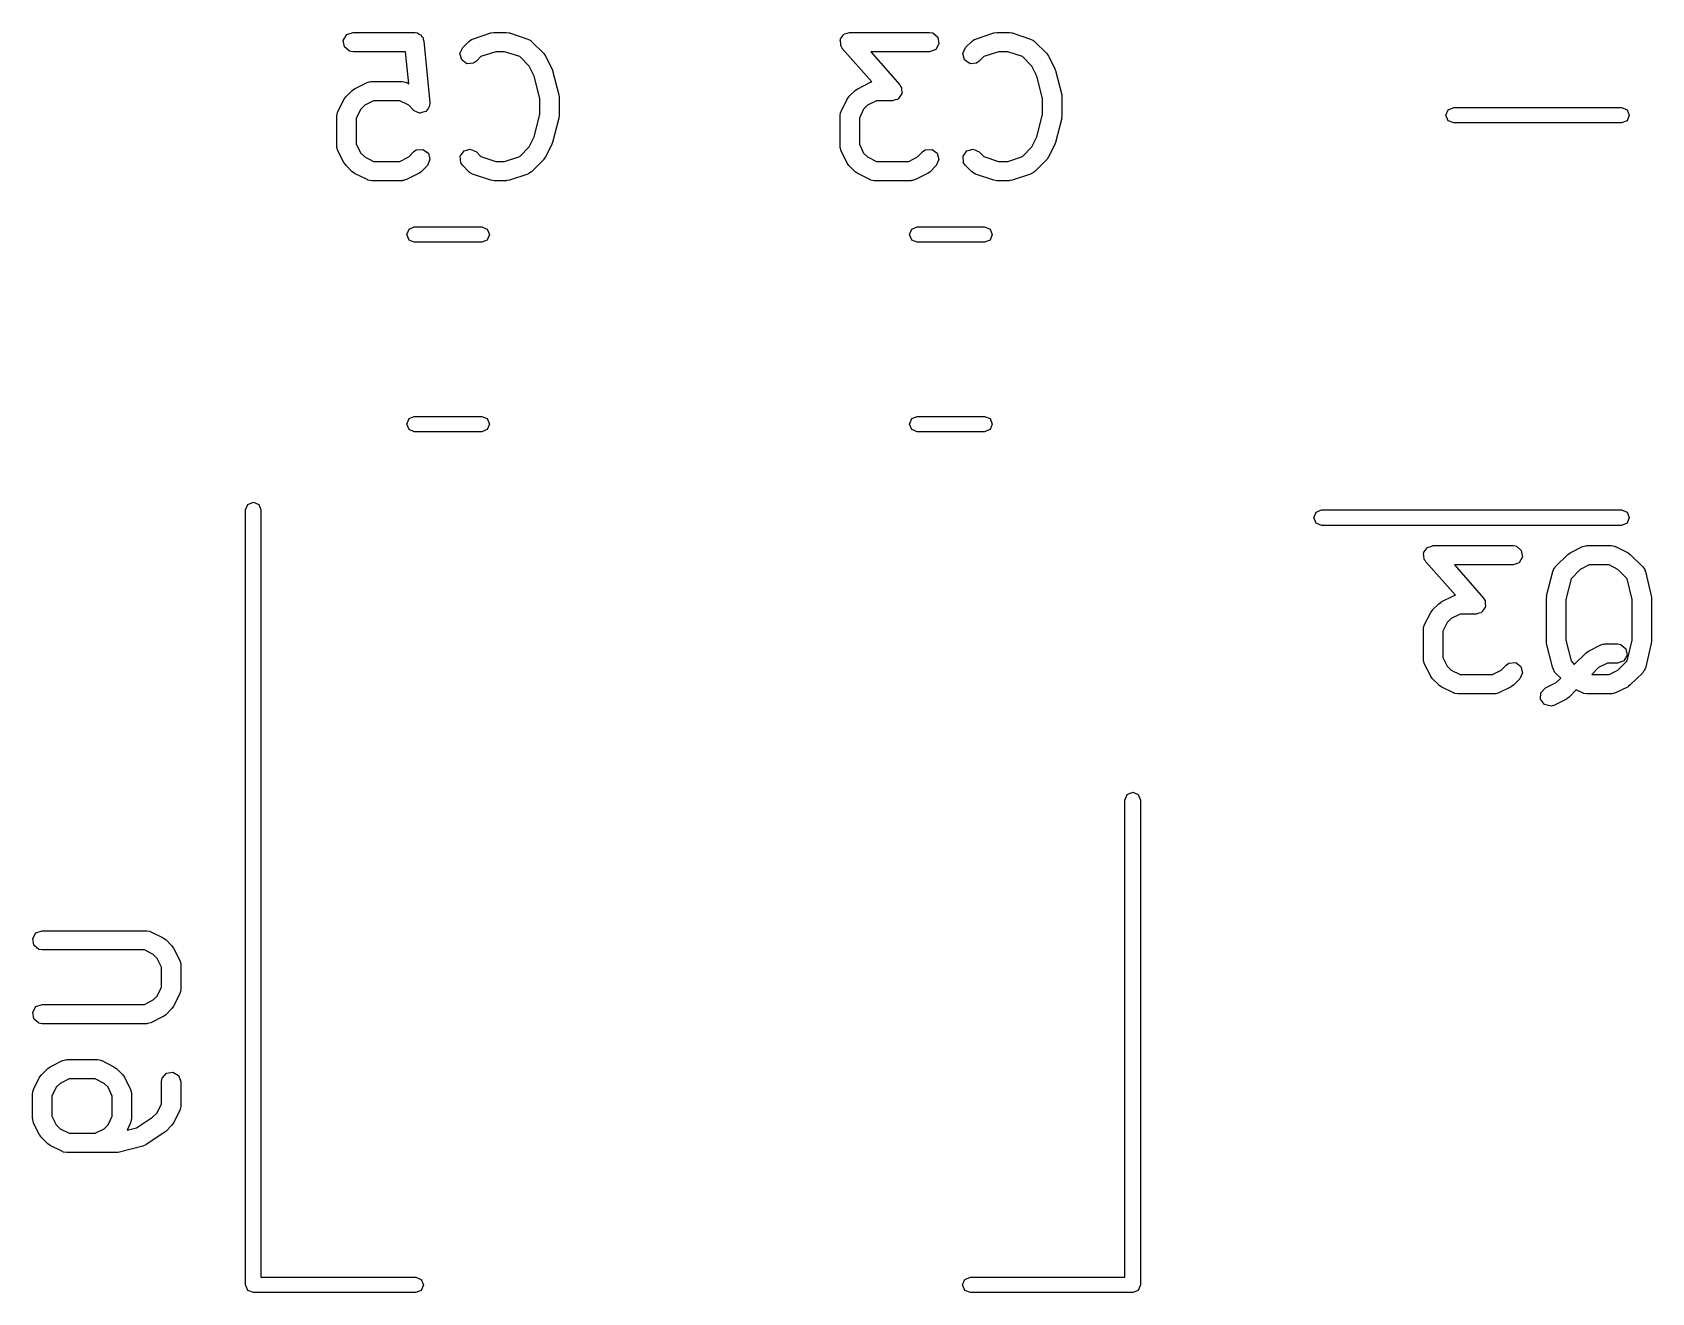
# Model space of a CAD drawing. Extents: x 0.6 to 14.8, y -4.9 to -0.7.
# Drawn here: x 13.7516 to 14.246, y -1.1504 to -0.7656 of the extents above; entities that cross this region are included whole.
import ezdxf

# ---------------------------------------------------------------- set-up
doc = ezdxf.new("R2010")
doc.units = 0
doc.header["$MEASUREMENT"] = 0
doc.layers.add('BLACK', color=7, linetype='CONTINUOUS')

msp = doc.modelspace()

# ---------------------------------------------------------------- linework, layer by layer
at = {"layer": 'BLACK', "linetype": 'CONTINUOUS'}
for p, q in [((13.8476, -0.766336), (13.8495, -0.765645)), ((13.8495, -0.765645), (13.8682, -0.765645)), ((13.8682, -0.765645), (13.8684, -0.765672)), ((13.8684, -0.765672), (13.8684, -0.765653)), ((13.8684, -0.765653), (13.8685, -0.765704)), ((13.8685, -0.765704), (13.8692, -0.765823)), ((13.8692, -0.765823), (13.8697, -0.766226)), ((13.8697, -0.766226), (13.8703, -0.766484)), ((13.886, -0.767671), (13.8916, -0.765796)), ((13.8916, -0.765796), (13.8925, -0.765667)), ((13.8925, -0.765667), (13.8926, -0.765645)), ((13.8926, -0.765645), (13.8963, -0.765645)), ((13.8963, -0.765645), (13.8972, -0.765798)), ((13.8972, -0.765798), (13.8973, -0.765796)), ((13.8973, -0.765796), (13.9029, -0.767671)), ((13.9992, -0.766336), (13.9994, -0.766255)), ((13.9994, -0.766255), (13.9996, -0.766072)), ((13.9996, -0.766072), (14.0004, -0.765917)), ((14.0004, -0.765917), (14.0011, -0.765645)), ((14.0011, -0.765645), (14.0255, -0.765645)), ((14.0255, -0.765645), (14.0265, -0.765823)), ((14.0265, -0.765823), (14.0281, -0.767121)), ((14.0396, -0.767671), (14.0452, -0.765796)), ((14.0452, -0.765796), (14.0461, -0.765667)), ((14.0461, -0.765667), (14.0461, -0.765645)), ((14.0461, -0.765645), (14.0499, -0.765645)), ((14.0499, -0.765645), (14.0507, -0.765798)), ((14.0507, -0.765798), (14.0508, -0.765796)), ((14.0508, -0.765796), (14.0564, -0.767671)), ((13.8465, -0.768085), (13.8476, -0.766336)), ((13.8469, -0.770074), (13.8465, -0.768085)), ((13.8484, -0.771372), (13.8469, -0.770074)), ((13.8703, -0.766484), (13.8704, -0.766856)), ((13.8704, -0.766856), (13.8708, -0.767121)), ((13.8708, -0.767121), (13.8709, -0.767739)), ((13.8709, -0.767739), (13.8711, -0.768304)), ((13.8711, -0.768304), (13.873, -0.787052)), ((13.8821, -0.77209), (13.883, -0.770259)), ((13.883, -0.770259), (13.8849, -0.768385)), ((13.8849, -0.768385), (13.8857, -0.767796)), ((13.8857, -0.767796), (13.8859, -0.767781)), ((13.8859, -0.767781), (13.886, -0.767671)), ((13.9029, -0.767671), (13.9038, -0.76816)), ((13.9038, -0.76816), (13.9039, -0.76831)), ((13.9039, -0.76831), (13.904, -0.768385)), ((13.904, -0.768385), (13.9078, -0.772134)), ((13.9982, -0.768085), (13.9983, -0.767881)), ((13.9984, -0.768869), (13.9982, -0.768085)), ((13.9983, -0.767645), (13.9988, -0.767025)), ((13.9983, -0.767881), (13.9983, -0.767645)), ((13.9984, -0.769665), (13.9984, -0.768869)), ((13.9985, -0.769953), (13.9984, -0.769665)), ((13.9986, -0.770074), (13.9985, -0.769953)), ((13.9987, -0.770162), (13.9986, -0.770074)), ((13.9989, -0.770542), (13.9987, -0.770162)), ((13.9988, -0.767025), (13.9992, -0.766336)), ((14.0079, -0.780787), (13.9989, -0.770542)), ((14.0274, -0.77086), (14.0255, -0.77155)), ((14.0284, -0.76911), (14.0274, -0.77086)), ((14.0281, -0.767121), (14.0284, -0.76911)), ((14.0357, -0.77209), (14.0365, -0.770259)), ((14.0365, -0.770259), (14.0384, -0.768385)), ((14.0384, -0.768385), (14.0392, -0.767796)), ((14.0392, -0.767796), (14.0394, -0.767781)), ((14.0394, -0.767781), (14.0396, -0.767671)), ((14.0564, -0.767671), (14.0573, -0.76816)), ((14.0573, -0.76816), (14.0574, -0.76831)), ((14.0574, -0.76831), (14.0576, -0.768385)), ((14.0576, -0.768385), (14.0613, -0.772134)), ((13.8495, -0.77155), (13.8484, -0.771372)), ((13.8655, -0.77155), (13.8495, -0.77155)), ((13.8665, -0.781322), (13.8655, -0.77155)), ((13.8827, -0.774041), (13.8821, -0.77209)), ((13.8843, -0.775199), (13.8827, -0.774041)), ((13.8863, -0.775023), (13.8843, -0.775199)), ((13.8872, -0.774435), (13.8863, -0.775023)), ((13.8885, -0.773053), (13.8872, -0.774435)), ((13.8931, -0.77155), (13.8885, -0.773053)), ((13.8958, -0.77155), (13.8931, -0.77155)), ((13.9004, -0.773053), (13.8958, -0.77155)), ((13.9033, -0.775971), (13.9004, -0.773053)), ((13.9048, -0.779002), (13.9033, -0.775971)), ((13.9078, -0.772134), (13.9083, -0.772857)), ((13.9083, -0.772857), (13.9083, -0.772901)), ((13.9083, -0.772901), (13.9102, -0.776651)), ((14.0255, -0.77155), (14.0076, -0.77155)), ((14.0076, -0.77155), (14.0165, -0.781651)), ((14.0362, -0.774041), (14.0357, -0.77209)), ((14.0379, -0.775199), (14.0362, -0.774041)), ((14.0399, -0.775023), (14.0379, -0.775199)), ((14.0407, -0.774435), (14.0399, -0.775023)), ((14.0421, -0.773053), (14.0407, -0.774435)), ((14.0466, -0.77155), (14.0421, -0.773053)), ((14.0494, -0.77155), (14.0466, -0.77155)), ((14.0539, -0.773053), (14.0494, -0.77155)), ((14.0568, -0.775971), (14.0539, -0.773053)), ((14.0583, -0.779002), (14.0568, -0.775971)), ((14.0613, -0.772134), (14.0618, -0.772857)), ((14.0618, -0.772857), (14.0619, -0.772901)), ((14.0619, -0.772901), (14.0638, -0.776651)), ((13.85, -0.78283), (13.8538, -0.780955)), ((13.8538, -0.780955), (13.8547, -0.780662)), ((13.8547, -0.780662), (13.8549, -0.780703)), ((13.8549, -0.780703), (13.8551, -0.780643)), ((13.8551, -0.780643), (13.8645, -0.780643)), ((13.8645, -0.780643), (13.8655, -0.780821)), ((13.8655, -0.780821), (13.8656, -0.780935)), ((13.8656, -0.780935), (13.8658, -0.780955)), ((13.8658, -0.780955), (13.8665, -0.781322)), ((13.9065, -0.785834), (13.9048, -0.779002)), ((13.9102, -0.776651), (13.9104, -0.777139)), ((13.9104, -0.777139), (13.9104, -0.777255)), ((13.9104, -0.777255), (13.9123, -0.784754)), ((14.0036, -0.78283), (14.0073, -0.780955)), ((14.0073, -0.780955), (14.0079, -0.780787)), ((14.06, -0.785834), (14.0583, -0.779002)), ((14.0638, -0.776651), (14.0639, -0.777139)), ((14.0639, -0.777139), (14.064, -0.777255)), ((14.064, -0.777255), (14.0659, -0.784754)), ((13.8449, -0.789774), (13.8468, -0.786025)), ((13.8468, -0.786025), (13.8473, -0.785316)), ((13.8473, -0.785316), (13.8474, -0.785257)), ((13.8474, -0.785257), (13.8492, -0.783383)), ((13.8492, -0.783383), (13.85, -0.782876)), ((13.85, -0.782876), (13.85, -0.78283)), ((13.9065, -0.790731), (13.9065, -0.785834)), ((13.9123, -0.784754), (13.9124, -0.785342)), ((13.9124, -0.785342), (13.9124, -0.785471)), ((13.9124, -0.785471), (13.9124, -0.791095)), ((13.9985, -0.789774), (14.0004, -0.786025)), ((14.0004, -0.786025), (14.0009, -0.785316)), ((14.0009, -0.785257), (14.0028, -0.783383)), ((14.0009, -0.785316), (14.0009, -0.785257)), ((14.0028, -0.783383), (14.0035, -0.782876)), ((14.0035, -0.782876), (14.0036, -0.78283)), ((14.0159, -0.785938), (14.0158, -0.786122)), ((14.0161, -0.785858), (14.0159, -0.785938)), ((14.0165, -0.785168), (14.0161, -0.785858)), ((14.0165, -0.781651), (14.0167, -0.782031)), ((14.017, -0.784548), (14.0165, -0.785168)), ((14.0167, -0.782031), (14.0168, -0.782119)), ((14.0168, -0.782119), (14.0168, -0.78224)), ((14.0168, -0.78224), (14.017, -0.782529)), ((14.017, -0.782529), (14.017, -0.783325)), ((14.017, -0.783325), (14.0172, -0.784109)), ((14.0172, -0.784109), (14.017, -0.784313)), ((14.017, -0.784313), (14.017, -0.784548)), ((14.06, -0.790731), (14.06, -0.785834)), ((14.0659, -0.784754), (14.0659, -0.785342)), ((14.0659, -0.785342), (14.0659, -0.785471)), ((14.0659, -0.785471), (14.0659, -0.791095)), ((13.8446, -0.791095), (13.8448, -0.790085)), ((13.8448, -0.790085), (13.8449, -0.78995)), ((13.8449, -0.78995), (13.8449, -0.789774)), ((13.8519, -0.789094), (13.8505, -0.791792)), ((13.8531, -0.787897), (13.8519, -0.789094)), ((13.8558, -0.786549), (13.8531, -0.787897)), ((13.8638, -0.786549), (13.8558, -0.786549)), ((13.8665, -0.787897), (13.8638, -0.786549)), ((13.868, -0.789433), (13.8665, -0.787897)), ((13.868, -0.789441), (13.868, -0.789433)), ((13.868, -0.789459), (13.868, -0.789441)), ((13.8689, -0.789868), (13.868, -0.789459)), ((13.8698, -0.790287), (13.8689, -0.789868)), ((13.8699, -0.79029), (13.8698, -0.790282)), ((13.8698, -0.790282), (13.8698, -0.790287)), ((13.8708, -0.790021), (13.8699, -0.79029)), ((13.8718, -0.789764), (13.8708, -0.790021)), ((13.8724, -0.788921), (13.8718, -0.789743)), ((13.8718, -0.789743), (13.8718, -0.789748)), ((13.8718, -0.789748), (13.8718, -0.789764)), ((13.8729, -0.78811), (13.8724, -0.788921)), ((13.873, -0.787052), (13.8729, -0.788074)), ((13.8729, -0.788074), (13.8729, -0.78809)), ((13.8729, -0.78809), (13.8729, -0.78811)), ((13.9048, -0.797563), (13.9065, -0.790731)), ((13.9982, -0.791095), (13.9983, -0.790085)), ((13.9983, -0.790085), (13.9985, -0.78995)), ((13.9985, -0.78995), (13.9985, -0.789774)), ((14.0054, -0.789094), (14.0041, -0.791792)), ((14.0066, -0.787897), (14.0054, -0.789094)), ((14.0093, -0.786549), (14.0066, -0.787897)), ((14.0142, -0.786549), (14.0093, -0.786549)), ((14.015, -0.786276), (14.0142, -0.786549)), ((14.0158, -0.786122), (14.015, -0.786276)), ((14.0583, -0.797563), (14.06, -0.790731)), ((14.1832, -0.790945), (14.1839, -0.789275)), ((14.1839, -0.792615), (14.1832, -0.790945)), ((14.1839, -0.789275), (14.1856, -0.788583)), ((14.1856, -0.788583), (14.2368, -0.788583)), ((14.2368, -0.788583), (14.2385, -0.789275)), ((14.2385, -0.789275), (14.2391, -0.790945)), ((14.2391, -0.790945), (14.2385, -0.792615)), ((13.8446, -0.800469), (13.8446, -0.791095)), ((13.8505, -0.791792), (13.8505, -0.799772)), ((13.9123, -0.791811), (13.9104, -0.79931)), ((13.9124, -0.791095), (13.9123, -0.791675)), ((13.9123, -0.791675), (13.9123, -0.791811)), ((13.9982, -0.800469), (13.9982, -0.791095)), ((14.0041, -0.791792), (14.0041, -0.799772)), ((14.0659, -0.791811), (14.064, -0.79931)), ((14.0659, -0.791095), (14.0658, -0.791675)), ((14.0658, -0.791675), (14.0659, -0.791811)), ((14.1856, -0.793307), (14.1839, -0.792615)), ((14.2368, -0.793307), (14.1856, -0.793307)), ((14.2385, -0.792615), (14.2368, -0.793307)), ((13.8447, -0.800635), (13.8446, -0.800469)), ((13.8446, -0.800806), (13.8447, -0.800635)), ((13.8449, -0.801789), (13.8446, -0.800806)), ((13.8505, -0.799772), (13.8519, -0.802469)), ((13.9004, -0.803512), (13.9033, -0.800594)), ((13.9033, -0.800594), (13.9048, -0.797563)), ((13.9102, -0.799914), (13.9083, -0.803664)), ((13.9104, -0.79931), (13.9102, -0.799776)), ((13.9102, -0.799776), (13.9102, -0.799914)), ((13.9982, -0.800635), (13.9982, -0.800469)), ((13.9982, -0.800806), (13.9982, -0.800635)), ((13.9985, -0.801789), (13.9982, -0.800806)), ((14.0041, -0.799772), (14.0054, -0.802469)), ((14.0539, -0.803512), (14.0568, -0.800594)), ((14.0568, -0.800594), (14.0583, -0.797563)), ((14.0638, -0.799914), (14.0619, -0.803664)), ((14.064, -0.79931), (14.0638, -0.799776)), ((14.0638, -0.799776), (14.0638, -0.799914)), ((13.8468, -0.805539), (13.8449, -0.801789)), ((13.8469, -0.805583), (13.8468, -0.805539)), ((13.8474, -0.806306), (13.8469, -0.805583)), ((13.8519, -0.802469), (13.8531, -0.803666)), ((13.8531, -0.803666), (13.8558, -0.805015)), ((13.8558, -0.805015), (13.8638, -0.805015)), ((13.8638, -0.805015), (13.8665, -0.803666)), ((13.8665, -0.803666), (13.868, -0.80213)), ((13.868, -0.80213), (13.8688, -0.801542)), ((13.8688, -0.801542), (13.8708, -0.801366)), ((13.8708, -0.801366), (13.8725, -0.802525)), ((13.873, -0.804476), (13.8722, -0.806306)), ((13.8725, -0.802525), (13.873, -0.804476)), ((13.8822, -0.803454), (13.8834, -0.801799)), ((13.8824, -0.805466), (13.8822, -0.803454)), ((13.883, -0.806306), (13.8824, -0.805466)), ((13.8834, -0.801799), (13.8853, -0.801277)), ((13.8853, -0.801277), (13.8872, -0.80213)), ((13.8872, -0.80213), (13.8885, -0.803512)), ((13.8885, -0.803512), (13.8931, -0.805015)), ((13.8931, -0.805015), (13.8958, -0.805015)), ((13.8958, -0.805015), (13.9004, -0.803512)), ((13.9078, -0.804431), (13.904, -0.808181)), ((13.9083, -0.803664), (13.9078, -0.804373)), ((13.9078, -0.804373), (13.9078, -0.804431)), ((14.0004, -0.805539), (13.9985, -0.801789)), ((14.0004, -0.805583), (14.0004, -0.805539)), ((14.0009, -0.806306), (14.0004, -0.805583)), ((14.0054, -0.802469), (14.0066, -0.803666)), ((14.0066, -0.803666), (14.0093, -0.805015)), ((14.0093, -0.805015), (14.0192, -0.805015)), ((14.0192, -0.805015), (14.0219, -0.803666)), ((14.0219, -0.803666), (14.0234, -0.80213)), ((14.0234, -0.80213), (14.0242, -0.801542)), ((14.0242, -0.801542), (14.0263, -0.801366)), ((14.0263, -0.801366), (14.0279, -0.802525)), ((14.0284, -0.804476), (14.0276, -0.806306)), ((14.0279, -0.802525), (14.0284, -0.804476)), ((14.0358, -0.803454), (14.0369, -0.801799)), ((14.0359, -0.805466), (14.0358, -0.803454)), ((14.0365, -0.806306), (14.0359, -0.805466)), ((14.0369, -0.801799), (14.0389, -0.801277)), ((14.0389, -0.801277), (14.0407, -0.80213)), ((14.0407, -0.80213), (14.0421, -0.803512)), ((14.0421, -0.803512), (14.0466, -0.805015)), ((14.0466, -0.805015), (14.0494, -0.805015)), ((14.0494, -0.805015), (14.0539, -0.803512)), ((14.0613, -0.804431), (14.0576, -0.808181)), ((14.0614, -0.804373), (14.0613, -0.804431)), ((14.0619, -0.803664), (14.0614, -0.804373)), ((13.8492, -0.808181), (13.8474, -0.806306)), ((13.8493, -0.808208), (13.8492, -0.808181)), ((13.85, -0.808734), (13.8493, -0.808208)), ((13.8538, -0.810609), (13.85, -0.808734)), ((13.8539, -0.810629), (13.8538, -0.810609)), ((13.8541, -0.810742), (13.8539, -0.810629)), ((13.8551, -0.810921), (13.8541, -0.810742)), ((13.8658, -0.810609), (13.8648, -0.810901)), ((13.8695, -0.808734), (13.8658, -0.810609)), ((13.8696, -0.808687), (13.8695, -0.808734)), ((13.8703, -0.808181), (13.8696, -0.808687)), ((13.8722, -0.806306), (13.8703, -0.808181)), ((13.8849, -0.808181), (13.883, -0.806306)), ((13.885, -0.808256), (13.8849, -0.808181)), ((13.8851, -0.808406), (13.885, -0.808256)), ((13.886, -0.808894), (13.8851, -0.808406)), ((13.8916, -0.810769), (13.886, -0.808894)), ((13.8917, -0.810767), (13.8916, -0.810769)), ((13.8926, -0.810921), (13.8917, -0.810767)), ((13.8973, -0.810769), (13.8964, -0.810898)), ((13.9029, -0.808894), (13.8973, -0.810769)), ((13.903, -0.808784), (13.9029, -0.808894)), ((13.9032, -0.808769), (13.903, -0.808784)), ((13.904, -0.808181), (13.9032, -0.808769)), ((14.0028, -0.808181), (14.0009, -0.806306)), ((14.0028, -0.808208), (14.0028, -0.808181)), ((14.0036, -0.808734), (14.0028, -0.808208)), ((14.0073, -0.810609), (14.0036, -0.808734)), ((14.0075, -0.810629), (14.0073, -0.810609)), ((14.0076, -0.810742), (14.0075, -0.810629)), ((14.0086, -0.81092), (14.0076, -0.810742)), ((14.0212, -0.810609), (14.0202, -0.810901)), ((14.0249, -0.808734), (14.0212, -0.810609)), ((14.025, -0.808687), (14.0249, -0.808734)), ((14.0257, -0.808181), (14.025, -0.808687)), ((14.0276, -0.806306), (14.0257, -0.808181)), ((14.0384, -0.808181), (14.0365, -0.806306)), ((14.0386, -0.808255), (14.0384, -0.808181)), ((14.0387, -0.808406), (14.0386, -0.808255)), ((14.0396, -0.808894), (14.0387, -0.808406)), ((14.0452, -0.810769), (14.0396, -0.808894)), ((14.0461, -0.81092), (14.0452, -0.810767)), ((14.0452, -0.810767), (14.0452, -0.810769)), ((14.0508, -0.810769), (14.0499, -0.810898)), ((14.0564, -0.808894), (14.0508, -0.810769)), ((14.0566, -0.808784), (14.0564, -0.808894)), ((14.0567, -0.808769), (14.0566, -0.808784)), ((14.0576, -0.808181), (14.0567, -0.808769)), ((13.8645, -0.810921), (13.8551, -0.810921)), ((13.8646, -0.81086), (13.8645, -0.810921)), ((13.8648, -0.810901), (13.8646, -0.81086)), ((13.8963, -0.810921), (13.8926, -0.810921)), ((13.8964, -0.810898), (13.8963, -0.810921)), ((14.0199, -0.81092), (14.0086, -0.81092)), ((14.02, -0.81086), (14.0199, -0.81092)), ((14.0202, -0.810901), (14.02, -0.81086)), ((14.0499, -0.81092), (14.0461, -0.81092)), ((14.0499, -0.810898), (14.0499, -0.81092)), ((13.8666, -0.825692), (13.8682, -0.825)), ((13.8682, -0.825), (13.8888, -0.825)), ((13.8888, -0.825), (13.8905, -0.825692)), ((14.0201, -0.825692), (14.0218, -0.825)), ((14.0218, -0.825), (14.0423, -0.825)), ((14.0423, -0.825), (14.044, -0.825692)), ((13.8659, -0.827362), (13.8666, -0.825692)), ((13.8666, -0.829033), (13.8659, -0.827362)), ((13.8682, -0.829724), (13.8666, -0.829033)), ((13.8888, -0.829724), (13.8682, -0.829724)), ((13.8905, -0.829033), (13.8888, -0.829724)), ((13.8905, -0.825692), (13.8912, -0.827362)), ((13.8912, -0.827362), (13.8905, -0.829033)), ((14.0194, -0.827362), (14.0201, -0.825692)), ((14.0201, -0.829033), (14.0194, -0.827362)), ((14.0218, -0.829724), (14.0201, -0.829033)), ((14.0423, -0.829724), (14.0218, -0.829724)), ((14.044, -0.829033), (14.0423, -0.829724)), ((14.044, -0.825692), (14.0447, -0.827362)), ((14.0447, -0.827362), (14.044, -0.829033)), ((13.8659, -0.885236), (13.8666, -0.883566)), ((13.8666, -0.883566), (13.8682, -0.882874)), ((13.8682, -0.882874), (13.8888, -0.882874)), ((13.8888, -0.882874), (13.8905, -0.883566)), ((13.8905, -0.883566), (13.8912, -0.885236)), ((14.0194, -0.885236), (14.0201, -0.883566)), ((14.0201, -0.883566), (14.0218, -0.882874)), ((14.0218, -0.882874), (14.0423, -0.882874)), ((14.0423, -0.882874), (14.044, -0.883566)), ((14.044, -0.883566), (14.0447, -0.885236)), ((13.8666, -0.886907), (13.8659, -0.885236)), ((13.8682, -0.887598), (13.8666, -0.886907)), ((13.8888, -0.887598), (13.8682, -0.887598)), ((13.8905, -0.886907), (13.8888, -0.887598)), ((13.8912, -0.885236), (13.8905, -0.886907)), ((14.0201, -0.886907), (14.0194, -0.885236)), ((14.0218, -0.887598), (14.0201, -0.886907)), ((14.0423, -0.887598), (14.0218, -0.887598)), ((14.044, -0.886907), (14.0423, -0.887598)), ((14.0447, -0.885236), (14.044, -0.886907)), ((13.8174, -0.909747), (13.8191, -0.909055)), ((13.8191, -0.909055), (13.8207, -0.909747)), ((13.8167, -0.911417), (13.8174, -0.909747)), ((13.8167, -1.14803), (13.8167, -0.911417)), ((13.8207, -0.909747), (13.8214, -0.911417)), ((13.8214, -0.911417), (13.8214, -1.14567)), ((14.1429, -0.91378), (14.1436, -0.912109)), ((14.1436, -0.91545), (14.1429, -0.91378)), ((14.1436, -0.912109), (14.1452, -0.911417)), ((14.1452, -0.911417), (14.2368, -0.911417)), ((14.2368, -0.911417), (14.2385, -0.912109)), ((14.2385, -0.912109), (14.2391, -0.91378)), ((14.2391, -0.91378), (14.2385, -0.91545)), ((14.1452, -0.916142), (14.1436, -0.91545)), ((14.2368, -0.916142), (14.1452, -0.916142)), ((14.2385, -0.91545), (14.2368, -0.916142)), ((14.1765, -0.924338), (14.177, -0.923718)), ((14.1765, -0.924574), (14.1765, -0.924338)), ((14.177, -0.923718), (14.1774, -0.923029)), ((14.1774, -0.923029), (14.1776, -0.922948)), ((14.1776, -0.922948), (14.1778, -0.922765)), ((14.1778, -0.922765), (14.1786, -0.92261)), ((14.1786, -0.92261), (14.1793, -0.922338)), ((14.1793, -0.922338), (14.2037, -0.922338)), ((14.2037, -0.922338), (14.2047, -0.922516)), ((14.2047, -0.922516), (14.2062, -0.923814)), ((14.2062, -0.923814), (14.2066, -0.925803)), ((14.2211, -0.924524), (14.2249, -0.92265)), ((14.2211, -0.924571), (14.2211, -0.924524)), ((14.2249, -0.92265), (14.2259, -0.922357)), ((14.2259, -0.922357), (14.226, -0.922398)), ((14.226, -0.922398), (14.2262, -0.922338)), ((14.2262, -0.922338), (14.2337, -0.922338)), ((14.2337, -0.922338), (14.2347, -0.922516)), ((14.2347, -0.922516), (14.2348, -0.922629)), ((14.2348, -0.922629), (14.235, -0.92265)), ((14.235, -0.92265), (14.2388, -0.924524)), ((14.2388, -0.924524), (14.2395, -0.92505)), ((14.1764, -0.924778), (14.1765, -0.924574)), ((14.1765, -0.925562), (14.1764, -0.924778)), ((14.1766, -0.926358), (14.1765, -0.925562)), ((14.1767, -0.926646), (14.1766, -0.926358)), ((14.1768, -0.926767), (14.1767, -0.926646)), ((14.1769, -0.926855), (14.1768, -0.926767)), ((14.1771, -0.927235), (14.1769, -0.926855)), ((14.1861, -0.93748), (14.1771, -0.927235)), ((14.2037, -0.928243), (14.1858, -0.928243)), ((14.1858, -0.928243), (14.1947, -0.938344)), ((14.2056, -0.927553), (14.2037, -0.928243)), ((14.2066, -0.925803), (14.2056, -0.927553)), ((14.2158, -0.930199), (14.2162, -0.929262)), ((14.2162, -0.929262), (14.2165, -0.929091)), ((14.2165, -0.929091), (14.2166, -0.928827)), ((14.2166, -0.928827), (14.2204, -0.925077)), ((14.2204, -0.925077), (14.2211, -0.924571)), ((14.2269, -0.928243), (14.2242, -0.929592)), ((14.233, -0.928243), (14.2269, -0.928243)), ((14.2357, -0.929592), (14.233, -0.928243)), ((14.2395, -0.92505), (14.2395, -0.925077)), ((14.2395, -0.925077), (14.2433, -0.928827)), ((14.2433, -0.928827), (14.2439, -0.929667)), ((14.2139, -0.937698), (14.2158, -0.930199)), ((14.2214, -0.932424), (14.2198, -0.938778)), ((14.2242, -0.929592), (14.2214, -0.932424)), ((14.2385, -0.932424), (14.2357, -0.929592)), ((14.2401, -0.938778), (14.2385, -0.932424)), ((14.2439, -0.929667), (14.2439, -0.929957)), ((14.2439, -0.929957), (14.2441, -0.930199)), ((14.2441, -0.930199), (14.2459, -0.937698)), ((14.1817, -0.939522), (14.1855, -0.937648)), ((14.1855, -0.937648), (14.1861, -0.93748)), ((14.1947, -0.938344), (14.1949, -0.938724)), ((14.1949, -0.938724), (14.195, -0.938812)), ((14.195, -0.938812), (14.195, -0.938933)), ((14.195, -0.938933), (14.1952, -0.939222)), ((14.1952, -0.939222), (14.1952, -0.940018)), ((14.214, -0.937834), (14.2139, -0.937698)), ((14.2139, -0.938414), (14.214, -0.937834)), ((14.2139, -0.951537), (14.2139, -0.938414)), ((14.2198, -0.938778), (14.2198, -0.951174)), ((14.2401, -0.951174), (14.2401, -0.938778)), ((14.2459, -0.937698), (14.246, -0.938286)), ((14.246, -0.938286), (14.246, -0.938414)), ((14.246, -0.938414), (14.246, -0.951537)), ((14.1767, -0.946467), (14.1786, -0.942718)), ((14.1786, -0.942718), (14.1791, -0.942009)), ((14.1791, -0.94195), (14.181, -0.940076)), ((14.1791, -0.942009), (14.1791, -0.94195)), ((14.181, -0.940076), (14.1817, -0.939569)), ((14.1817, -0.939569), (14.1817, -0.939522)), ((14.1875, -0.943241), (14.1848, -0.94459)), ((14.1924, -0.943241), (14.1875, -0.943241)), ((14.1932, -0.942969), (14.1924, -0.943241)), ((14.194, -0.942815), (14.1932, -0.942969)), ((14.1941, -0.942631), (14.194, -0.942815)), ((14.1943, -0.942551), (14.1941, -0.942631)), ((14.1947, -0.941861), (14.1943, -0.942551)), ((14.1952, -0.941241), (14.1947, -0.941861)), ((14.1952, -0.940018), (14.1953, -0.940801)), ((14.1953, -0.940801), (14.1952, -0.941006)), ((14.1952, -0.941006), (14.1952, -0.941241)), ((14.1764, -0.947788), (14.1765, -0.946778)), ((14.1764, -0.957162), (14.1764, -0.947788)), ((14.1765, -0.946778), (14.1767, -0.946643)), ((14.1767, -0.946643), (14.1767, -0.946467)), ((14.1836, -0.945787), (14.1823, -0.948485)), ((14.1823, -0.948485), (14.1823, -0.956465)), ((14.1848, -0.94459), (14.1836, -0.945787)), ((14.2139, -0.951666), (14.2139, -0.951537)), ((14.2139, -0.952253), (14.2139, -0.951666)), ((14.2158, -0.959753), (14.2139, -0.952253)), ((14.2198, -0.951174), (14.2214, -0.957527)), ((14.2267, -0.954521), (14.2305, -0.952646)), ((14.2305, -0.952646), (14.2315, -0.952353)), ((14.2315, -0.952353), (14.2316, -0.952394)), ((14.2316, -0.952394), (14.2318, -0.952334)), ((14.2318, -0.952334), (14.2356, -0.952334)), ((14.2356, -0.952334), (14.2366, -0.952512)), ((14.2366, -0.952512), (14.2381, -0.95381)), ((14.2381, -0.95381), (14.2385, -0.9558)), ((14.2385, -0.957527), (14.2401, -0.951174)), ((14.2459, -0.952253), (14.2441, -0.959753)), ((14.246, -0.951537), (14.2459, -0.952118)), ((14.2459, -0.952118), (14.2459, -0.952253)), ((14.1764, -0.957328), (14.1764, -0.957162)), ((14.1764, -0.957499), (14.1764, -0.957328)), ((14.1767, -0.958482), (14.1764, -0.957499)), ((14.1786, -0.962232), (14.1767, -0.958482)), ((14.1823, -0.956465), (14.1836, -0.959162)), ((14.2001, -0.960359), (14.2016, -0.958823)), ((14.2016, -0.958823), (14.2024, -0.958235)), ((14.2024, -0.958235), (14.2045, -0.958059)), ((14.2045, -0.958059), (14.2061, -0.959218)), ((14.2214, -0.957527), (14.2224, -0.95861)), ((14.2224, -0.95861), (14.226, -0.955074)), ((14.226, -0.955074), (14.2267, -0.954567)), ((14.2267, -0.954567), (14.2267, -0.954521)), ((14.2325, -0.95824), (14.2298, -0.959588)), ((14.2356, -0.95824), (14.2325, -0.95824)), ((14.2375, -0.957549), (14.2356, -0.95824)), ((14.2357, -0.960359), (14.2385, -0.957527)), ((14.2385, -0.9558), (14.2375, -0.957549)), ((14.1786, -0.962276), (14.1786, -0.962232)), ((14.1791, -0.962999), (14.1786, -0.962276)), ((14.181, -0.964874), (14.1791, -0.962999)), ((14.1836, -0.959162), (14.1848, -0.960359)), ((14.1848, -0.960359), (14.1875, -0.961708)), ((14.1875, -0.961708), (14.1974, -0.961708)), ((14.1974, -0.961708), (14.2001, -0.960359)), ((14.2058, -0.962999), (14.2039, -0.964874)), ((14.2066, -0.961169), (14.2058, -0.962999)), ((14.2061, -0.959218), (14.2066, -0.961169)), ((14.216, -0.959994), (14.2158, -0.959753)), ((14.216, -0.960284), (14.216, -0.959994)), ((14.2166, -0.961124), (14.216, -0.960284)), ((14.2183, -0.962786), (14.2166, -0.961124)), ((14.2169, -0.964109), (14.2183, -0.962786)), ((14.2298, -0.959588), (14.2277, -0.961708)), ((14.2277, -0.961708), (14.233, -0.961708)), ((14.233, -0.961708), (14.2357, -0.960359)), ((14.2433, -0.961124), (14.2395, -0.964874)), ((14.2434, -0.96086), (14.2433, -0.961124)), ((14.2436, -0.960689), (14.2434, -0.96086)), ((14.2441, -0.959753), (14.2436, -0.960689)), ((14.181, -0.964901), (14.181, -0.964874)), ((14.1817, -0.965427), (14.181, -0.964901)), ((14.1855, -0.967302), (14.1817, -0.965427)), ((14.1857, -0.967322), (14.1855, -0.967302)), ((14.1858, -0.967435), (14.1857, -0.967322)), ((14.1868, -0.967613), (14.1858, -0.967435)), ((14.1981, -0.967613), (14.1868, -0.967613)), ((14.1982, -0.967553), (14.1981, -0.967613)), ((14.1984, -0.967594), (14.1982, -0.967553)), ((14.1994, -0.967302), (14.1984, -0.967594)), ((14.2031, -0.965427), (14.1994, -0.967302)), ((14.2032, -0.96538), (14.2031, -0.965427)), ((14.2039, -0.964874), (14.2032, -0.96538)), ((14.2121, -0.969252), (14.2122, -0.967236)), ((14.2122, -0.967236), (14.2136, -0.965769)), ((14.2136, -0.965769), (14.2169, -0.964109)), ((14.2208, -0.968623), (14.2201, -0.96913)), ((14.223, -0.966379), (14.2208, -0.968623)), ((14.2249, -0.967302), (14.223, -0.966379)), ((14.225, -0.967322), (14.2249, -0.967302)), ((14.2252, -0.967435), (14.225, -0.967322)), ((14.2262, -0.967613), (14.2252, -0.967435)), ((14.2337, -0.967613), (14.2262, -0.967613)), ((14.2339, -0.967553), (14.2337, -0.967613)), ((14.234, -0.967594), (14.2339, -0.967553)), ((14.235, -0.967302), (14.234, -0.967594)), ((14.2388, -0.965427), (14.235, -0.967302)), ((14.2395, -0.964874), (14.2388, -0.96538)), ((14.2388, -0.96538), (14.2388, -0.965427)), ((14.2133, -0.970874), (14.2121, -0.969252)), ((14.2153, -0.971344), (14.2133, -0.970874)), ((14.2163, -0.971051), (14.2153, -0.971344)), ((14.22, -0.969176), (14.2163, -0.971051)), ((14.2201, -0.96913), (14.22, -0.969176)), ((14.0852, -1), (14.0859, -0.99833)), ((14.0859, -0.99833), (14.0876, -0.997638)), ((14.0876, -0.997638), (14.0892, -0.99833)), ((14.0892, -0.99833), (14.0899, -1)), ((14.0852, -1.14567), (14.0852, -1)), ((14.0899, -1), (14.0899, -1.14803)), ((13.7517, -1.04233), (13.7527, -1.04058)), ((13.752, -1.04431), (13.7517, -1.04233)), ((13.7527, -1.04058), (13.7546, -1.03989)), ((13.7546, -1.03989), (13.7865, -1.03989)), ((13.7865, -1.03989), (13.7875, -1.04006)), ((13.7875, -1.04006), (13.7876, -1.04018)), ((13.7876, -1.04018), (13.7878, -1.0402)), ((13.7878, -1.0402), (13.7915, -1.04207)), ((13.7915, -1.04207), (13.7922, -1.0426)), ((13.7922, -1.0426), (13.7923, -1.04263)), ((13.7923, -1.04263), (13.7942, -1.0445)), ((13.7536, -1.04561), (13.752, -1.04431)), ((13.7546, -1.04579), (13.7536, -1.04561)), ((13.7858, -1.04579), (13.7546, -1.04579)), ((13.7885, -1.04714), (13.7858, -1.04579)), ((13.7897, -1.04834), (13.7885, -1.04714)), ((13.7942, -1.0445), (13.7947, -1.04522)), ((13.7947, -1.04522), (13.7947, -1.04527)), ((13.7947, -1.04527), (13.7966, -1.04902)), ((13.791, -1.05103), (13.7897, -1.04834)), ((13.791, -1.05714), (13.791, -1.05103)), ((13.7966, -1.04902), (13.7969, -1.05)), ((13.7969, -1.05), (13.7969, -1.05017)), ((13.7969, -1.05017), (13.7969, -1.05034)), ((13.7969, -1.05034), (13.7969, -1.05784)), ((13.7897, -1.05984), (13.791, -1.05714)), ((13.7969, -1.05784), (13.7967, -1.05885)), ((13.7527, -1.06307), (13.7546, -1.06238)), ((13.7546, -1.06238), (13.7858, -1.06238)), ((13.7858, -1.06238), (13.7885, -1.06103)), ((13.7885, -1.06103), (13.7897, -1.05984)), ((13.7947, -1.06291), (13.7942, -1.06362)), ((13.7966, -1.05916), (13.7947, -1.06291)), ((13.7967, -1.05885), (13.7966, -1.05898)), ((13.7966, -1.05898), (13.7966, -1.05916)), ((13.7517, -1.06482), (13.7527, -1.06307)), ((13.752, -1.06681), (13.7517, -1.06482)), ((13.7536, -1.06811), (13.752, -1.06681)), ((13.7915, -1.0661), (13.7878, -1.06798)), ((13.7916, -1.06605), (13.7915, -1.0661)), ((13.7923, -1.06555), (13.7916, -1.06605)), ((13.7942, -1.06367), (13.7923, -1.06555)), ((13.7942, -1.06362), (13.7942, -1.06367)), ((13.7546, -1.06829), (13.7536, -1.06811)), ((13.7865, -1.06829), (13.7546, -1.06829)), ((13.7866, -1.06823), (13.7865, -1.06829)), ((13.7868, -1.06827), (13.7866, -1.06823)), ((13.7878, -1.06798), (13.7868, -1.06827)), ((13.7544, -1.08387), (13.7563, -1.082)), ((13.7563, -1.082), (13.757, -1.08149)), ((13.757, -1.08144), (13.7608, -1.07957)), ((13.757, -1.08149), (13.757, -1.08144)), ((13.7608, -1.07957), (13.7618, -1.07928)), ((13.7618, -1.07928), (13.7619, -1.07932)), ((13.7619, -1.07932), (13.7621, -1.07926)), ((13.7621, -1.07926), (13.7715, -1.07926)), ((13.7715, -1.07926), (13.7725, -1.07943)), ((13.7725, -1.07943), (13.7726, -1.07955)), ((13.7726, -1.07955), (13.7728, -1.07957)), ((13.7728, -1.07957), (13.7765, -1.08144)), ((13.7765, -1.08144), (13.7772, -1.08197)), ((13.7772, -1.08197), (13.7773, -1.082)), ((13.7773, -1.082), (13.7792, -1.08387)), ((13.7519, -1.08839), (13.7538, -1.08464)), ((13.7538, -1.08464), (13.7544, -1.08393)), ((13.7544, -1.08393), (13.7544, -1.08387)), ((13.7601, -1.08651), (13.7589, -1.08771)), ((13.7628, -1.08516), (13.7601, -1.08651)), ((13.7708, -1.08516), (13.7628, -1.08516)), ((13.7735, -1.08651), (13.7708, -1.08516)), ((13.7747, -1.08771), (13.7735, -1.08651)), ((13.7792, -1.08387), (13.7797, -1.08459)), ((13.7797, -1.08459), (13.7797, -1.08464)), ((13.7797, -1.08464), (13.7816, -1.08839)), ((13.791, -1.08596), (13.7912, -1.08495)), ((13.791, -1.09276), (13.791, -1.08596)), ((13.7912, -1.08495), (13.7925, -1.0834)), ((13.7925, -1.0834), (13.7945, -1.08305)), ((13.7945, -1.08305), (13.7962, -1.08406)), ((13.7962, -1.08406), (13.7969, -1.08596)), ((13.7969, -1.08596), (13.7969, -1.09346)), ((13.7516, -1.08971), (13.7518, -1.0887)), ((13.7516, -1.09721), (13.7516, -1.08971)), ((13.7518, -1.0887), (13.7519, -1.08856)), ((13.7519, -1.08856), (13.7519, -1.08839)), ((13.7589, -1.08771), (13.7575, -1.0904)), ((13.7575, -1.0904), (13.7575, -1.09651)), ((13.776, -1.0904), (13.7747, -1.08771)), ((13.776, -1.09651), (13.776, -1.0904)), ((13.7816, -1.08839), (13.7819, -1.08937)), ((13.7819, -1.08937), (13.7819, -1.08954)), ((13.7819, -1.08954), (13.7819, -1.08971)), ((13.7819, -1.08971), (13.7819, -1.09721)), ((13.7517, -1.09737), (13.7516, -1.09721)), ((13.7517, -1.09754), (13.7517, -1.09737)), ((13.7519, -1.09853), (13.7517, -1.09754)), ((13.7575, -1.09651), (13.7589, -1.09921)), ((13.7747, -1.09921), (13.776, -1.09651)), ((13.7819, -1.09721), (13.7817, -1.09822)), ((13.7834, -1.10009), (13.7883, -1.09679)), ((13.7883, -1.09679), (13.7897, -1.09546)), ((13.7897, -1.09546), (13.791, -1.09276)), ((13.7966, -1.09478), (13.7947, -1.09853)), ((13.7967, -1.09447), (13.7966, -1.0946)), ((13.7966, -1.0946), (13.7966, -1.09478)), ((13.7969, -1.09346), (13.7967, -1.09447)), ((13.7538, -1.10228), (13.7519, -1.09853)), ((13.7539, -1.10232), (13.7538, -1.10228)), ((13.7544, -1.10304), (13.7539, -1.10232)), ((13.7589, -1.09921), (13.7601, -1.1004)), ((13.7601, -1.1004), (13.7628, -1.10175)), ((13.7628, -1.10175), (13.7708, -1.10175)), ((13.7708, -1.10175), (13.7735, -1.1004)), ((13.7735, -1.1004), (13.7747, -1.09921)), ((13.7816, -1.09853), (13.7805, -1.10082)), ((13.7805, -1.10082), (13.7834, -1.10009)), ((13.7817, -1.09822), (13.7816, -1.09835)), ((13.7816, -1.09835), (13.7816, -1.09853)), ((13.7918, -1.10154), (13.7862, -1.10529)), ((13.7919, -1.10143), (13.7918, -1.10154)), ((13.7923, -1.10117), (13.7919, -1.10143)), ((13.7942, -1.09929), (13.7923, -1.10117)), ((13.7947, -1.09853), (13.7942, -1.09924)), ((13.7942, -1.09924), (13.7942, -1.09929)), ((13.7563, -1.10492), (13.7544, -1.10304)), ((13.7563, -1.10495), (13.7563, -1.10492)), ((13.757, -1.10547), (13.7563, -1.10495)), ((13.7608, -1.10735), (13.757, -1.10547)), ((13.7609, -1.10737), (13.7608, -1.10735)), ((13.7611, -1.10748), (13.7609, -1.10737)), ((13.7853, -1.1057), (13.7778, -1.10757)), ((13.7862, -1.10529), (13.7853, -1.10569)), ((13.7853, -1.10569), (13.7853, -1.1057)), ((13.7621, -1.10766), (13.7611, -1.10748)), ((13.7771, -1.10766), (13.7621, -1.10766)), ((13.7772, -1.10761), (13.7771, -1.10766)), ((13.7778, -1.10757), (13.7772, -1.10761)), ((13.8214, -1.14567), (13.8687, -1.14567)), ((13.8687, -1.14567), (13.8703, -1.14636)), ((13.8703, -1.14636), (13.871, -1.14803)), ((14.0356, -1.14803), (14.0363, -1.14636)), ((14.0363, -1.14636), (14.038, -1.14567)), ((14.038, -1.14567), (14.0852, -1.14567)), ((13.8174, -1.1497), (13.8167, -1.14803)), ((13.8191, -1.15039), (13.8174, -1.1497)), ((13.8687, -1.15039), (13.8191, -1.15039)), ((13.8703, -1.1497), (13.8687, -1.15039)), ((13.871, -1.14803), (13.8703, -1.1497)), ((14.0363, -1.1497), (14.0356, -1.14803)), ((14.038, -1.15039), (14.0363, -1.1497)), ((14.0876, -1.15039), (14.038, -1.15039)), ((14.0892, -1.1497), (14.0876, -1.15039)), ((14.0899, -1.14803), (14.0892, -1.1497))]:
    msp.add_line(p, q, dxfattribs=at)

doc.saveas('drawing.dxf')
